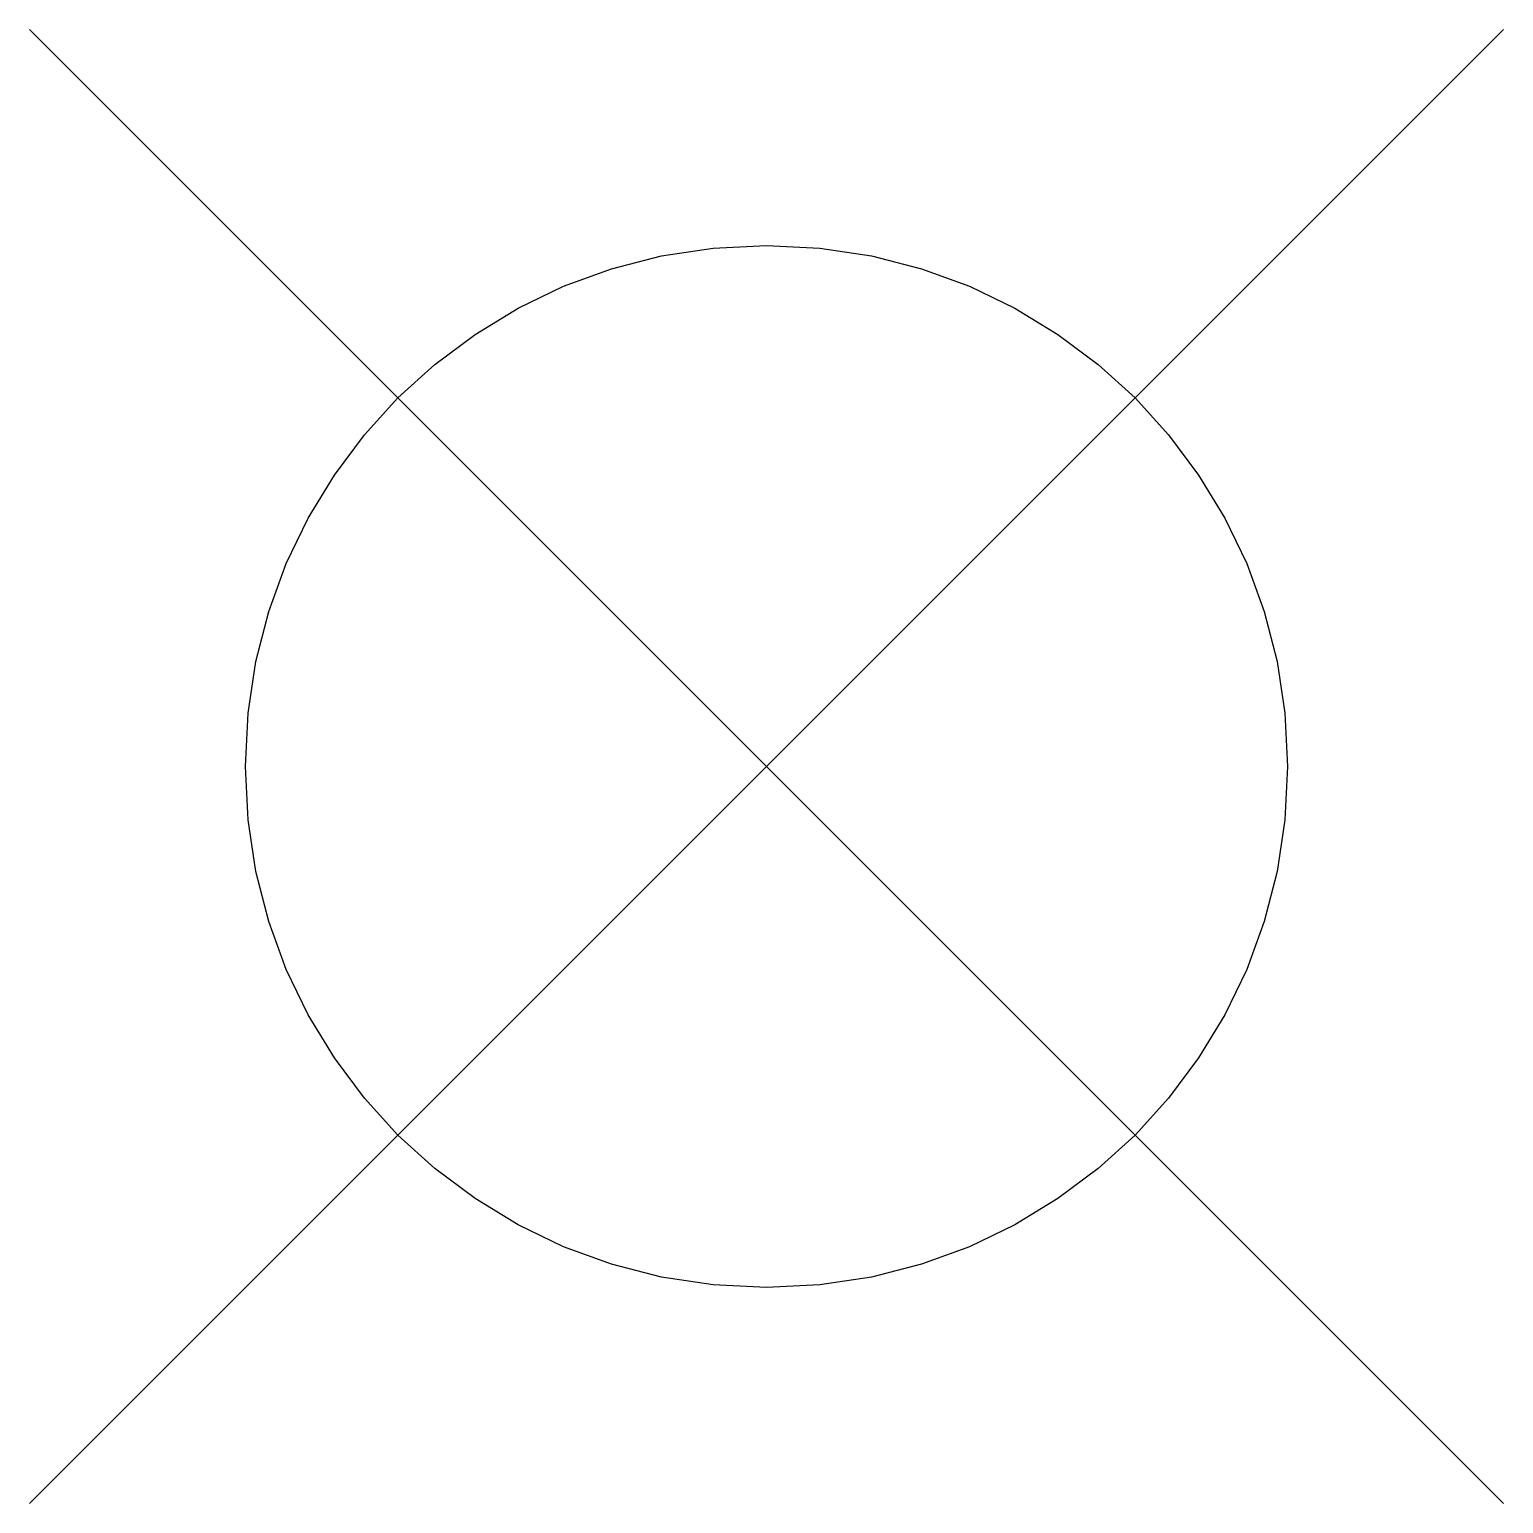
# Model space of a CAD drawing. Header units: inches. Extents: x -2.12 to 2.12, y -2.12 to 2.12.
import ezdxf

# ---------------------------------------------------------------- set-up
doc = ezdxf.new("R2010")
doc.units = ezdxf.units.IN
doc.header["$LTSCALE"] = 48
doc.header["$MEASUREMENT"] = 0
doc.linetypes.add('HIDDEN', pattern=[0.375, 0.25, -0.125])

msp = doc.modelspace()

# ---------------------------------------------------------------- linework, layer by layer
for p, q in [((-2.1213, 2.1213), (2.1213, -2.1213)), ((2.1213, 2.1213), (-2.1213, -2.1213))]:
    msp.add_line(p, q)
at = {"linetype": 'HIDDEN'}
msp.add_circle((0, 0), 1.5, dxfattribs=at)

doc.saveas('drawing.dxf')
